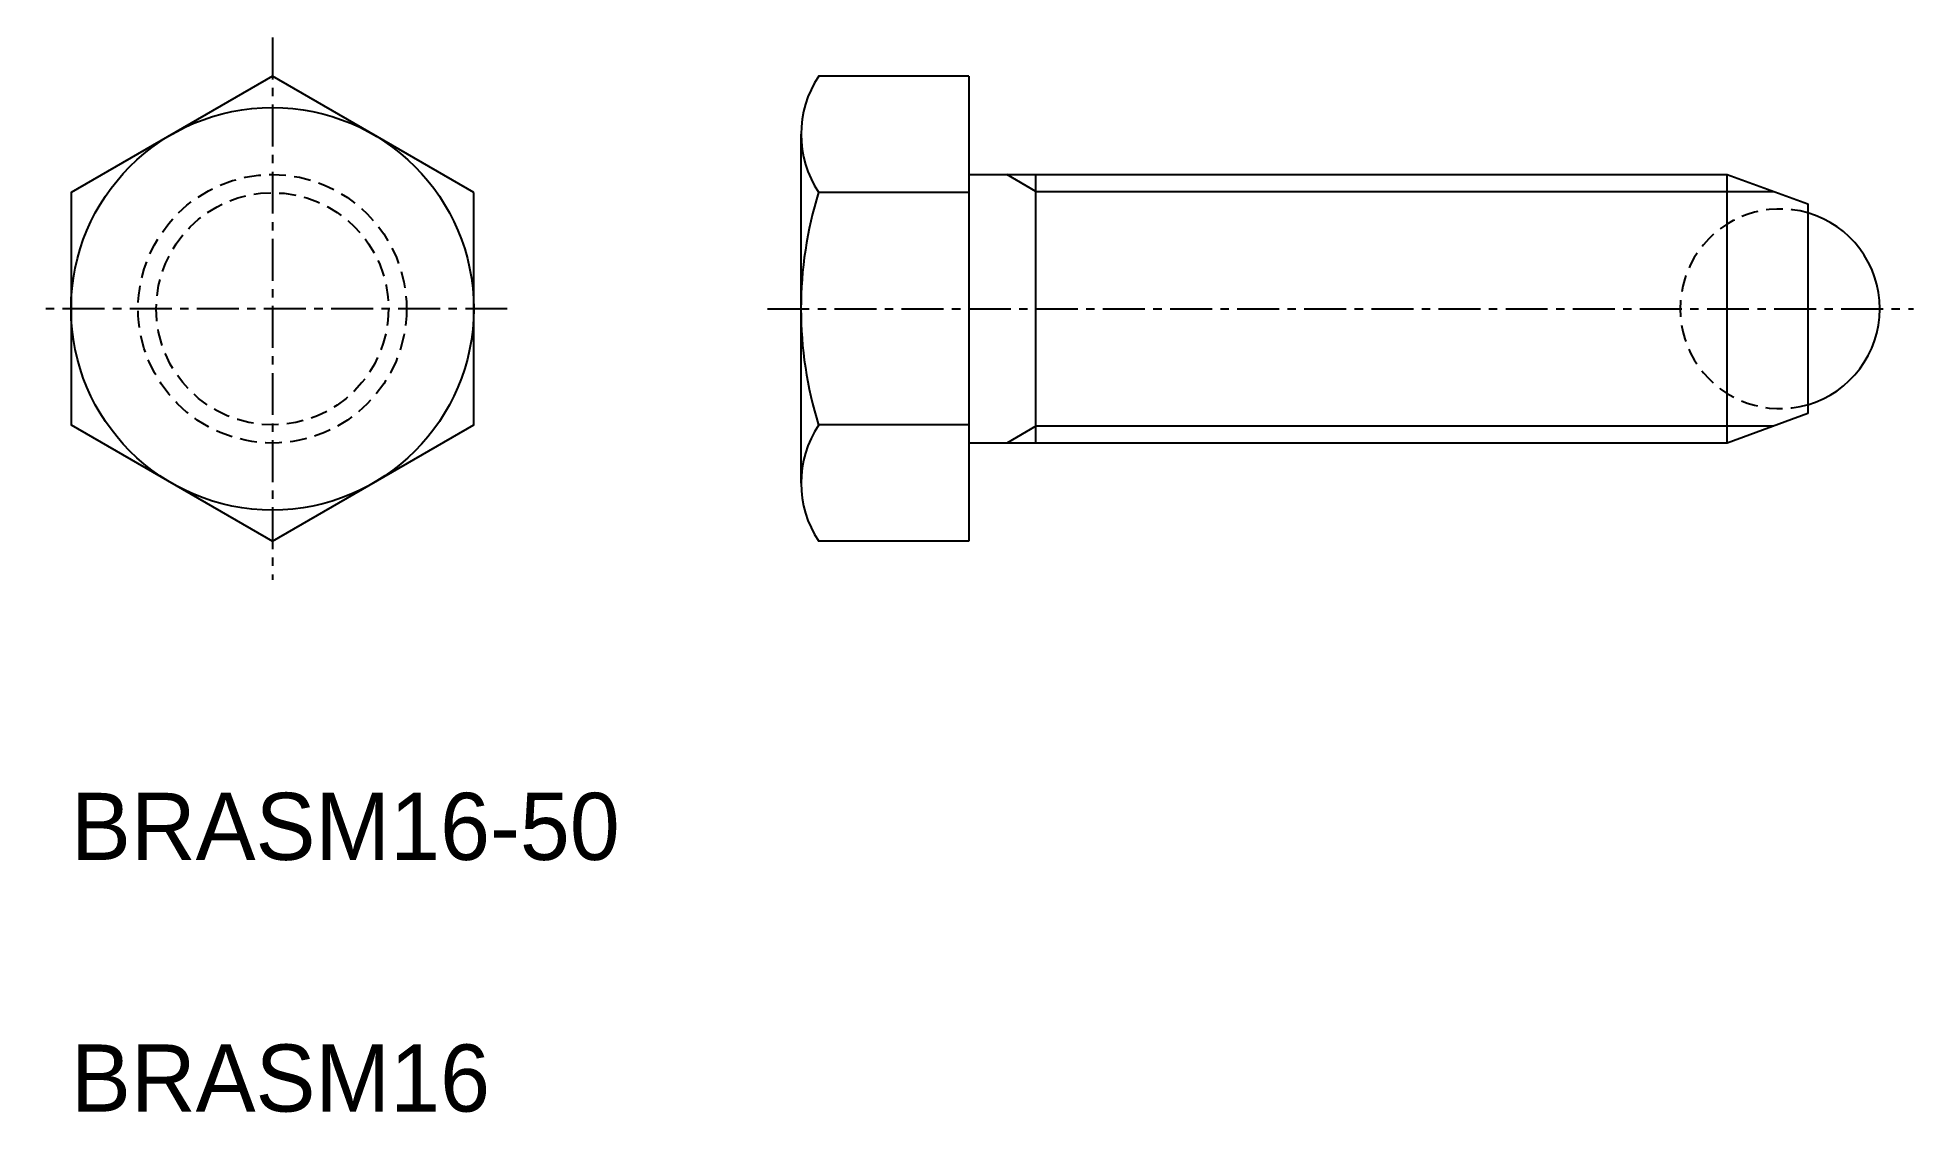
# Model space of a CAD drawing. Extents: x -3582 to -3470, y -902 to -838.
import ezdxf

# ---------------------------------------------------------------- set-up
doc = ezdxf.new("R2010")
doc.units = 0
doc.header["$LTSCALE"] = 2
doc.linetypes.add('CENTER', pattern=[2, 1.25, -0.25, 0.25, -0.25])
doc.linetypes.add('DASHED', pattern=[0.75, 0.5, -0.25])
doc.layers.get('0').update_dxf_attribs({"linetype": 'CONTINUOUS'})
doc.layers.add('CENTER', color=1, linetype='CENTER')

msp = doc.modelspace()

# ---------------------------------------------------------------- linework, layer by layer
at = {"color": 7, "linetype": 'CONTINUOUS'}
for p, q in [((-3526.66, -840.37), (-3535.61, -840.37)), ((-3526.66, -840.37), (-3526.66, -868.08)), ((-3536.66, -843.83), (-3536.66, -864.62)), ((-3526.66, -847.3), (-3535.61, -847.3)), ((-3526.66, -861.15), (-3535.61, -861.15)), ((-3526.66, -868.08), (-3535.61, -868.08))]:
    msp.add_line(p, q, dxfattribs=at)
for p, q in [((-3526.66, -846.23), (-3481.46, -846.23)), ((-3522.66, -862.23), (-3522.66, -846.23)), ((-3481.46, -862.23), (-3481.46, -846.23)), ((-3481.46, -846.23), (-3476.66, -847.98)), ((-3476.66, -847.98), (-3476.66, -860.48)), ((-3476.66, -860.48), (-3481.46, -862.23)), ((-3478.69, -861.23), (-3478.69, -861.23)), ((-3481.46, -862.23), (-3526.66, -862.23))]:
    msp.add_line(p, q)
at = {"color": 3, "linetype": 'CONTINUOUS'}
for p, q in [((-3522.66, -847.23), (-3524.39, -846.23)), ((-3522.66, -861.23), (-3524.39, -862.23))]:
    msp.add_line(p, q, dxfattribs=at)
at = {"color": 3}
for p, q in [((-3522.66, -847.23), (-3478.72, -847.23)), ((-3478.72, -861.23), (-3522.66, -861.23))]:
    msp.add_line(p, q, dxfattribs=at)
at = {"color": 7, "linetype": 'CONTINUOUS'}
msp.add_lwpolyline([(-3556.16, -847.3), (-3568.16, -840.37), (-3580.16, -847.3), (-3580.16, -861.15), (-3568.16, -868.08), (-3556.16, -861.15)], close=True, dxfattribs=at)
msp.add_circle((-3568.16, -854.23), 12, dxfattribs=at)
at = {"color": 3, "linetype": 'DASHED'}
for radius in [8, 6.92]:
    msp.add_circle((-3568.16, -854.23), radius, dxfattribs=at)
at = {"color": 7, "linetype": 'CONTINUOUS'}
for centre, radius, start, end in [((-3530.41, -843.83), 6.24, 146.287, 213.713), ((-3513.31, -854.23), 23.35, 162.7364, 197.2636), ((-3530.41, -864.62), 6.24, 146.287, 213.713)]:
    msp.add_arc(centre, radius, start, end, dxfattribs=at)
at = {"color": 3, "linetype": 'DASHED'}
msp.add_arc((-3478.31, -854.23), 5.95, 73.9002, 286.0998, dxfattribs=at)
msp.add_arc((-3478.31, -854.23), 5.95, 286.0998, 73.9002)
at = {"layer": 'CENTER', "color": 1, "linetype": 'CENTER'}
for p, q in [((-3568.16, -838.06), (-3568.16, -870.39)), ((-3554.16, -854.23), (-3582.16, -854.23)), ((-3538.66, -854.23), (-3470.36, -854.23))]:
    msp.add_line(p, q, dxfattribs=at)

# ---------------------------------------------------------------- texts
for s, p in [('BRASM16-50', (-3580.16, -887.08)), ('BRASM16', (-3580.16, -902.08))]:
    msp.add_text(s, height=4).set_placement(p)

doc.saveas('drawing.dxf')
